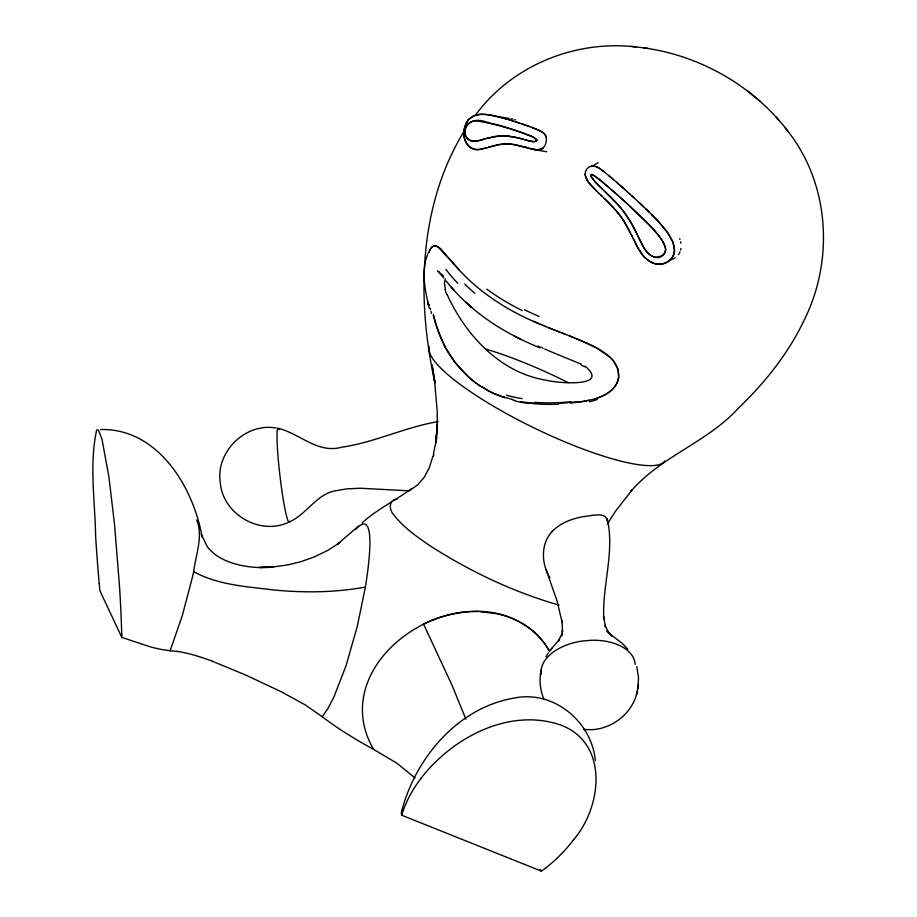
<?xml version="1.0" encoding="UTF-8"?>
<svg xmlns="http://www.w3.org/2000/svg" width="917" height="917" viewBox="0 0 917 917"><rect width="100%" height="100%" fill="white"/><g stroke="black" fill="none" stroke-linecap="round" stroke-linejoin="round"><path stroke-width="1.38" d="M585.195 173.989L585.275 175.239A9.697 9.159 62.7 0 0 585.355 175.777L588.29 181.99L596.119 190.61M437.398 424.009L435.999 441.983L437.398 424.009L436.056 439.656M673.032 242.283L674.408 249.206A16.323 15.406 62.7 0 1 674.316 251.178C673.582 261.987 660.206 267.283 651.288 262.296M618.666 377.185L618.092 369.368L613.542 361.115M365.688 585.378C366.823 577.022 379.134 503.571 355.567 529.556M212.366 661.26L245.882 675.107L281.714 691.991L305.006 704.749L322.245 716.739L328.022 708.337L333.96 696.874L346.064 665.65L357.24 626.529L365.505 586.502M618.608 377.609C617.003 388.59 606.676 395.135 596.875 398.116M680.895 248.496L680.574 249.997M541.19 670.04C539.139 679.543 539.953 689.756 543.758 698.72M464.403 128.667C461.125 139.189 469.825 153.196 481.792 148.967A95.838 64.075 -80.1 0 0 483.844 148.52L488.417 147.316M583.544 729.302C607.696 732.694 632.753 715.191 637.269 691.154M637.705 689.022L638.576 677.972L636.776 666.476M607.18 521.223C606.836 510.54 589.482 516.5 582.845 516.649C572.162 518.77 561.353 522.644 553.364 530.324M636.444 695.292L638.587 684.644M99.219 583.567L99.873 590.663L121.789 637.407L149.907 646.726A95.895 20.426 25.8 0 0 162.149 649.614L170.149 650.749L182.426 615.227L192.593 576.575A100.308 21.286 -76.2 0 0 193.647 571.681C195.688 555.037 203.436 535.964 196.696 520.019M433.386 454.11L436.905 437.271M464.552 127.99L468.14 120.207A16.323 10.912 -80.1 0 1 469.286 118.912L473.665 115.851L479.408 114.453M432.904 456.196L429.316 467.647L424.353 477.115L417.854 484.726L409.234 490.847L360.209 488.234L346.511 488.91L334.097 491.042C316.01 495.088 306.152 514.563 289.359 521.956M546.223 867.528L541.431 871.15L401.703 815.224C401.348 813.872 401.233 812.405 401.726 811.087C415.653 757.419 458.374 707.213 514.884 697.929C553.994 690.226 591.66 721.725 595.362 760.514M401.703 815.224L402.483 812.76M429.156 252.37C429.764 248.977 433.191 243.762 437.237 246.341M401.726 811.087L402.976 809.218M679.967 251.797L679.669 252.473M429.855 250.444C431.747 243.624 439.415 245.733 442.361 250.868M428.411 252.473C420.96 269.002 424.548 288.11 428.526 305.109L427.723 301.785L429.213 308.032M445.215 278.906L444.458 283.261L445.433 289.715M545.947 656.836L548.309 652.847M679.153 253.47L678.431 254.594M607.341 524.1L615.318 511.445L632.443 489.529L630.93 491.283C660.756 456.437 707.225 442.361 738.231 408.363C765.03 382.63 788.723 353.102 804.553 319.311C834.837 258.09 829.163 179.996 784.562 127.131M463.417 132.357C418.301 207.07 416.559 299.515 434.91 382.733L432.102 365.046L434.91 382.733M573.641 839.685C601.907 806.811 609.266 743.16 560.562 724.969C508.878 707.351 452.333 737.681 420.811 778.51M475.04 115.76C511.078 65.806 574.982 39.786 635.722 46.916M551.77 648.399L549.879 650.589L559.53 639.39L558.43 640.972L562.304 633.269L561.548 635.882L562.522 630.277L562.453 631.675L562.121 620.179L562.236 622.872L557.112 601.185L546.108 569.652M551.931 531.803C540.445 544.148 541.431 563.921 549.856 577.618M543.426 147.591L543.357 147.671A8.448 5.651 -80.1 0 0 546.028 137.011M594.113 164.9L598.09 162.768M358.49 526.106L337.479 544.194L340.001 542.474L327.85 550.338L314.118 557.02L300.73 561.766L287.915 564.861L273.197 566.97L259.477 567.485L273.484 566.97C250.731 569.468 220.16 564.276 207.185 546.509L201.339 534.473L202.118 537.053C193.361 486.893 157.678 428.021 100.561 429.534M411.458 488.623C395.491 500.613 377.025 509.267 362.112 522.873M536.491 141.069C538.554 138.811 533.534 143.224 531.654 141.39A60.052 40.153 -80.1 0 1 530.783 141.241L528.49 140.737M675.141 257.883L670.132 260.187M542.096 148.68L542.394 148.485A9.697 6.488 -80.1 0 0 542.749 148.222L543.311 147.717A9.468 6.327 -80.1 0 1 542.394 148.485L537.362 149.872L528.742 148.267M541.832 148.852L540.273 149.517M519.377 621.852C444.745 580.851 325.386 666.12 373.54 749.327L396.878 763.208L415.034 777.971M473.929 115.737L469.286 118.912A16.082 10.752 -80.1 0 0 468.14 120.207M474.238 115.611C483.144 112.619 492.658 115.519 501.427 117.605M287.789 522.656C259.075 535.413 222.82 513.898 220.275 482.629C215.518 451.875 245.378 422.508 276.097 427.998M483.97 139.178L495.02 136.369L504.063 135.67A113.914 76.168 -80.1 0 1 508.763 136.048M488.314 147.339L498.848 144.634L506.895 143.923A113.272 75.733 -80.1 0 1 514.403 144.691L526.53 147.637M489.048 147.133L490.308 146.777M484.738 138.96C479.465 140.141 472.026 143.533 467.532 138.708A12.941 8.654 -80.1 0 1 466.432 137.183C461.331 129.182 468.977 118.912 478.158 121.159M486.446 138.478L487.431 138.203M483.477 139.315C455.921 149.517 460.838 111.828 486.675 122.19M491.443 146.445L493.014 146.021M487.924 138.066L501.461 135.659L514.552 137.046M487.259 147.637L483.603 148.577A84.192 56.292 -80.1 0 1 480.726 149.162L479.522 149.322A39.695 26.536 -80.1 0 1 474.616 149.322M493.541 145.872L496.189 145.207A104.549 69.898 -80.1 0 1 501.908 144.141L503.25 144.026M540.102 149.563L539.345 149.723M397.072 499.203C388.063 499.776 389.095 510.574 394.172 515.308C404.328 528.341 418.244 537.752 431.792 546.91C471.269 571.967 514.059 592.336 559.118 605.105M589.023 400.282L583.155 401.44M582.513 401.554L570.706 403.113M576.667 402.414C590.754 400.225 607.616 397.737 616.018 384.796A30.765 25.16 5.1 0 0 618.436 378.492C620.935 359.498 600.566 349.411 586.043 342.694M365.402 587.075C335.255 592.588 304.398 592.921 273.942 589.986C246.833 586.616 218.086 585.103 193.647 571.681M539.104 149.769L538.268 149.849M438.131 421.614C405.245 427.104 374.789 442.395 341.72 447.221C317.557 453.892 299.813 433.569 278.229 428.296M479.557 114.43L480.061 114.396A60.545 40.486 -80.1 0 1 480.898 114.35L481.987 114.327A96.87 64.763 -80.1 0 1 487.168 114.659L489.197 114.923M503.41 144.003L506.23 143.912A103.816 69.417 -80.1 0 1 512.144 144.347L514.391 144.68A167.777 112.183 -80.1 0 1 518.586 145.528L523.997 146.915A103.816 69.417 -80.1 0 1 526.083 146.961M538.107 149.861L535.792 149.78M498.481 117.25L498.768 117.25A96.87 64.763 -80.1 0 1 503.869 117.582L509.199 118.419M478.502 121.17L498.034 124.964M480.176 611.742L495.914 613.588M533.121 141.562L527.069 140.358M170.149 650.749L177.084 651.437M534.324 403.503L520.879 401.68M534.049 403.48L526.839 402.666M643.791 47.867C700.038 55.524 753.075 85.774 787.669 130.89M630.873 46.354L647.895 48.337M535.471 149.746L531.596 149.024M508.763 136.048L520.26 138.444M489.598 114.98L490.733 115.175M534.221 149.563L546.75 151.752M491.225 115.255L498.195 116.768M474.628 149.276L471.017 147.969L468.128 145.562A19.681 13.159 -80.1 0 1 465.458 141.126A16.197 10.832 -80.1 0 1 468.002 119.989M487.019 122.259L512.981 129.561M511.101 118.809L513.004 119.233M497.094 613.84C518.472 618.161 538.371 631.24 549.008 650.52M515.125 137.16L518.552 137.986M512.248 399.766L514.712 400.385M514.93 119.691L515.572 119.852M498.928 116.952L505.576 118.774M530.943 148.852L529.648 148.52M528.203 140.668L525.934 140.049M519.125 138.135L525.372 139.888M502.436 117.88L503.444 118.167M520.833 138.593L521.968 138.914M526.782 140.278L524.753 139.705M528.238 148.118L528.834 148.29M522.53 139.075L523.664 139.395M503.949 118.304L504.958 118.591M527.16 147.809L528.112 148.084M498.699 125.148L500.682 125.721M526.037 147.488L527.298 147.855M505.462 118.74L509.462 119.921M505.852 118.855L506.62 119.084M501.335 125.916L504.969 127.016M509.244 119.863L511.445 120.528M510.368 120.207L518.919 122.912M505.634 127.222L507.273 127.727M512.534 120.872L513.268 121.101M507.605 127.83L508.591 128.139M514.735 121.56L515.469 121.801M509.244 128.357L521.303 132.426M505.164 397.749L495.558 394.264M516.558 122.144L517.28 122.385M517.647 122.5L518.369 122.74M518.735 122.855L522.518 124.127M513.417 129.71L514.712 130.134M515.136 130.283L530.53 135.934M521.991 123.944L524.18 124.701M523.011 124.299L525.017 124.987M502.562 396.878L489.472 391.536L477.551 384.361M524.891 124.941L526.679 125.572M525.75 125.251L527.504 125.87M527.447 125.858L535.986 129.079M522.06 132.701L522.816 132.976M528.341 126.168L529.166 126.477M523.573 133.252L524.329 133.527M531.459 127.325L532.651 127.772M525.086 133.813L528.284 135.028M562.213 333.1L564.643 334.04M533.247 128.002L534.439 128.472M558.785 331.759L569.514 335.92M556.527 330.888L557.662 331.324M569.01 335.725L584.92 342.201M559.783 332.16L548.698 327.782M570.156 336.172L572.437 337.066M553.157 329.558L555.404 330.441M528.65 135.177L529.407 135.475M573.572 337.513L574.718 337.96M534.955 128.667L535.78 128.999M552.492 329.295L545.179 326.337M575.853 338.419L596.302 347.738L609.828 357.149M535.906 129.045L542.05 131.91M529.59 135.556L532.204 136.644M536.181 129.159L536.8 129.412M555.473 353.584L581.47 364.29M555.049 353.412L550.911 351.681M530.714 136.014L531.459 136.324M542.749 325.329L545.386 326.429M540.342 324.32L543.185 325.524M539.987 347.807C504.052 333.364 470.203 311.78 446.166 280.98M531.642 136.404L534.279 137.607M541.007 324.607L533.27 321.248M550.498 351.498L548.847 350.798M538.027 129.927L539.448 130.558M538.841 323.69C507.216 310.576 477.619 291.572 455.153 265.483M548.022 350.443L544.755 348.999M532.387 136.725L536.984 139.946L534.37 137.665M542.325 347.898L543.128 348.265M540.709 347.153L541.511 347.52M539.654 130.65L540.262 130.936M538.302 346.03L539.104 346.408M540.468 131.039L541.764 131.739M513.99 335.782L520.214 338.9M650.589 261.953L644.055 256.84L638.152 248.301A95.838 90.485 62.7 0 1 636.73 245.641L633.727 239.624M373.54 749.327L364.806 744.478A123.142 26.226 25.8 0 1 328.515 721.427L322.245 716.739M520.398 622.402C532.674 629.085 543.002 639.309 549.627 651.632M585.069 366.158C611.398 388.384 554.487 382.756 546.486 380.257C500.086 372.875 465.63 335.198 446.957 294.151M542.016 131.888L542.692 132.323M599.558 168.43L598.698 167.903A12.815 12.093 62.7 0 0 591.809 165.828M599.34 168.292L603.695 171.468M481.643 387.123L472.266 380.268L461.813 370.308M437.627 246.57L451.84 261.712M599.867 168.636L600.944 169.393M595.546 176.523L592.176 174.539L599.007 179.193M601.724 169.954L602.756 170.734M443.53 275.914L438.498 271.753M596.44 177.187L602.652 182.185M476.221 383.386L473.608 381.357M603.524 171.33L604.292 171.938M604.383 172.006L607.398 174.459M599.237 179.377L600.154 180.122M760.25 101.397L747.573 91.012M600.612 180.5L601.3 181.062M607.558 174.597L610.607 177.141M601.747 181.44L618.138 195.585M608.556 175.422L613.507 179.606M602.882 182.38L605.14 184.283M611.33 177.749L612.762 178.964M606.045 185.051L606.951 185.807M613.473 179.583L616.499 182.185M607.845 186.575L608.739 187.355M609.633 188.123L610.527 188.902M616.453 182.151L617.508 183.056M617.439 182.999L618.505 183.939M611.421 189.67L612.315 190.449M618.413 183.847L619.514 184.81M619.399 184.707L620.511 185.692M613.209 191.229L614.092 192.008M620.373 185.566L624.397 189.12M621.348 186.426L623.296 188.145M614.986 192.788L615.869 193.567M616.751 194.358L622.402 199.402M623.904 188.684L625.486 190.094M625.096 189.75L627.469 191.871M619.135 196.479L620.133 197.373M627.136 191.573L629.841 194.014M621.141 198.267L627.687 204.216M629.349 193.567L632.065 196.032M623.159 200.089L625.428 202.153M631.859 195.848L633.108 196.983M632.696 196.616L634.14 197.934M633.945 197.763L638.53 201.992M626.575 203.196L650.073 225.834M628.81 205.248L629.933 206.291M630.69 206.978L632.18 208.365M638.289 201.763L639.757 203.127M639.355 202.76L641.017 204.308M632.925 209.065L634.415 210.463M640.616 203.941L641.843 205.087M641.487 204.755L642.668 205.855M635.16 211.151L637.395 213.26M642.358 205.568L643.493 206.634M643.356 206.508L646.164 209.191M601.586 188.306L619.399 206.325A113.914 107.553 62.7 0 1 623.835 211.747L630.162 221.089L636.937 234.076M598.446 192.834L600.899 195.161M602.274 188.948L600.005 186.793M596.302 190.782L598.583 192.971M600.715 194.977L602.125 196.318M638.129 213.959C644.628 220.848 683.566 253.803 655.598 257.333A12.941 12.219 62.7 0 1 653.34 256.749C645.579 253.608 642.496 244.828 638.84 238.007M600.956 187.698L598.434 185.28M605.392 191.905L606.653 193.109M601.884 196.089L604.933 199.023M645.958 208.984L649.396 212.32M599.695 186.495L593.368 179.835M646.772 209.764L647.585 210.555M607.283 193.716C620.649 205.889 631.458 220.688 638.519 237.354M596.474 190.954L595.099 189.613M604.326 198.439L608.739 202.795A167.777 158.389 62.7 0 1 613.141 207.402L615.41 209.936A103.816 98.016 62.7 0 1 621.004 216.848L623.067 219.782M647.987 210.944L648.697 211.632M610.264 357.561L611.547 358.845M605.633 199.7L607.031 201.075M649.213 212.136L657.18 220.218M598.125 184.97L595.683 182.472A60.052 56.694 62.7 0 1 594.801 181.497L591.087 176.385L590.892 174.803L592.118 174.517L591.098 174.574L590.835 175.628M651.494 214.383L653.557 216.458M607.719 201.763L613.129 207.391M594.308 188.833L590.342 184.581M437.535 270.687L443.828 278.069M654.222 217.146L654.898 217.845M655.575 218.533L658.727 221.891M650.428 226.212L654.555 230.752M657.569 220.63L660.251 223.565M442.579 251.109L445.765 254.674M459.004 269.747L446.235 255.224M627.778 649.202L622.528 643.619L608.98 633.246L611.948 635.974L606.871 630.758L609.129 633.429L604.991 625.383L605.415 626.701L603.695 616.705L603.799 619.399C601.907 585.711 614.986 552.252 607.249 518.69M611.96 359.281L613.152 360.645M659.254 222.464L668.046 233.227A60.545 57.163 62.7 0 1 668.768 234.305L669.146 234.867M539.998 869.534L541.431 871.15M438.464 271.65L439.403 272.704M660.779 224.172L662.292 225.891A96.87 91.448 62.7 0 1 667.037 231.818L672.86 241.824M454.58 264.841L452.368 262.296M451.084 286.883L454.007 290.231M654.887 231.141L656.538 233.09M590.067 184.248L587.178 180.305M775.862 116.711L778.567 119.978M656.87 233.48L658.463 235.486M658.784 235.887C660.985 238.821 663.117 241.87 664.493 245.286C668.08 251.43 662.28 259.259 655.38 257.299C645.648 255.018 642.232 244.163 638.037 236.345M620.362 215.999L620.947 216.79M621.531 217.57L622.597 219.094M622.815 219.415L632.524 237.113M623.262 220.069L623.686 220.722M669.272 235.05L673.135 242.569L674.408 249.206A16.082 15.188 62.7 0 1 674.316 251.178M623.904 221.054L624.534 222.052A104.549 98.704 62.7 0 1 628.638 229.319M587.052 180.087L586.467 179.01M445.054 347.107L447.748 351.738A148.657 131.429 -33.9 0 0 454.19 361.126M444.367 345.858L455.164 362.467L468.53 377.013A131.773 116.94 -42.9 0 0 473.722 381.231M628.649 229.319L630.415 232.78M631.125 234.225L632.122 236.299M634.472 241.148L636.891 245.951A84.192 79.481 62.7 0 0 638.931 249.665L639.848 251.166A39.695 37.471 62.7 0 0 644.158 257.012L648.445 260.68L653.007 262.996A19.681 18.581 62.7 0 0 659.082 264.13A16.197 15.291 62.7 0 0 674.625 251.235M633.326 238.787L633.796 239.761M632.466 236.987L633.464 239.062M586.364 178.792L585.355 175.777A9.468 8.941 62.7 0 1 585.206 174.333A8.494 8.024 62.7 0 1 591.82 166.08M423.482 623.961L451.989 685.171L465.905 719.215M679.68 238.752L679.956 239.497M431.483 313.35L430.91 311.127M430.486 309.43L430.222 308.295M680.597 241.733L680.884 243.177M429.443 304.799L429.569 305.395M434.463 379.959L437.214 411.171L437.226 426.382M121.72 634.415L121.789 637.407M289.703 521.314A47.226 3.714 83.3 0 1 283.364 500.109A47.226 3.714 83.3 0 1 277.37 447.427L277.072 440.962A47.226 3.714 83.3 0 1 279.169 429.569M433.833 454.144A35.408 9.892 -76.7 0 1 433.328 456.322M635.16 664.424A47.226 28.095 -6.1 0 0 590.835 640.284L582.18 641.052A47.226 28.095 -6.1 0 0 541.248 674.19M551.805 531.711A35.408 32.129 -9.3 0 1 553.238 530.209M495.489 394.413A115.794 101.546 -73.4 0 1 481.998 386.527M512.408 399.411A162.939 138.88 -36.4 0 1 502.722 396.568M526.679 403.182A145.952 125.732 -39.5 0 1 514.529 400.832M558.717 404.214A184.271 153.426 -32.9 0 1 533.992 403.663M576.69 401.703A204.755 170.722 -33 0 1 558.82 403.342M539.036 316.411A181.887 84.639 14.5 0 1 524.432 309.728M522.163 310.508A187.332 105.065 11.1 0 1 486.835 289.164M474.834 293.268A194.977 105.26 13.3 0 1 464.724 284.029M457.766 283.307A191.355 88.261 18.9 0 1 445.937 269.369M444.596 345.732A189.36 166.332 -34.4 0 1 433.168 314.955M461.767 370.353A155.741 137.642 -37.9 0 1 454.156 361.138M446.717 294.357A18.42 8.264 72.3 0 1 445.112 289.761M581.286 365.081A31.04 18.672 32 0 1 584.737 366.869M591.797 165.885A11.864 11.199 62.7 0 1 599.225 168.453M593.471 179.732A13.514 12.758 62.7 0 1 590.915 176.179M613.118 207.402A113.272 106.934 62.7 0 1 620.373 215.988M542.176 132.208A11.864 7.932 -80.1 0 1 546.165 136.885A12.815 8.574 -80.1 0 0 542.658 132.403M536.09 141.367A13.514 9.032 -80.1 0 1 533.144 141.401M423.539 624.076A106.624 93.557 -17.6 0 1 478.926 611.559M177.004 651.391A82.679 17.618 25.8 0 1 212.285 661.168M121.72 634.449A206.027 23.578 84.3 0 0 119.577 587.144L114.579 524.856L108.963 477.218L101.936 438.968L98.578 430.382L97.58 429.672L96.629 430.119C89.167 464.621 95.024 500.957 95.62 536.032A207.173 23.716 84.3 0 0 99.219 583.567M402.425 812.749A206.027 146.479 3 0 1 420.88 778.544M573.583 839.663A207.173 147.293 3 0 1 546.257 867.551M664.859 460.861A130.753 27.854 25.8 0 1 535.035 428.411A130.753 27.854 25.8 0 1 429.511 346.958M485.38 348.918A130.753 27.854 25.8 0 1 568.185 382.641M521.945 398.62A151.018 126.34 -31.8 0 1 506.39 395.193M570.787 401.68A187.458 154.549 -31.6 0 1 534.645 402.334M597.414 399.434A87.963 82.622 37.9 0 1 589.493 401.784M429.053 251.888A24.404 6.247 89.7 0 1 429.786 249.997M445.238 347.004A186.678 163.925 -34.9 0 1 433.558 315.058M469.527 305.579L465.698 302.14L471.705 307.562L469.527 305.579"/></g></svg>
